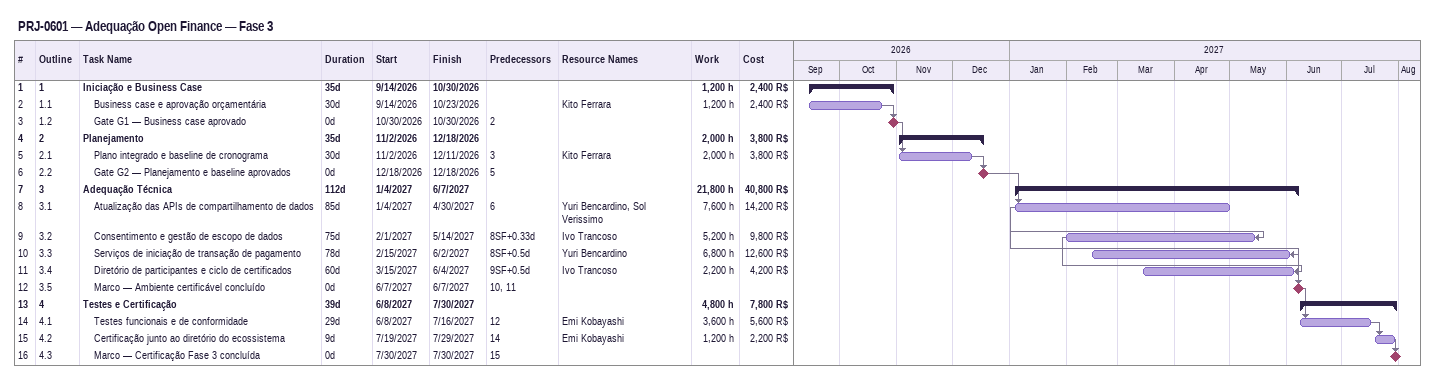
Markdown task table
PRJ-0601 — Adequação Open Finance — Fase 3

| ID | WBS | Task | Duration | Start | Finish | Predecessors | Resources | Work (h) | Cost (R$) |
|---|---|---|---|---|---|---|---|---|---|
| 1 | 1 | **Iniciação e Business Case** | 35d | 2026-09-14 | 2026-10-30 |  |  | 1200 | 2400 |
| 2 | 1.1 | Business case e aprovação orçamentária | 30d | 2026-09-14 | 2026-10-23 |  | Kito Ferrara | 1200 | 2400 |
| 3 | 1.2 | Gate G1 — Business case aprovado | 0d | 2026-10-30 | 2026-10-30 | 2 |  |  |  |
| 4 | 2 | **Planejamento** | 35d | 2026-11-02 | 2026-12-18 |  |  | 2000 | 3800 |
| 5 | 2.1 | Plano integrado e baseline de cronograma | 30d | 2026-11-02 | 2026-12-11 | 3 | Kito Ferrara | 2000 | 3800 |
| 6 | 2.2 | Gate G2 — Planejamento e baseline aprovados | 0d | 2026-12-18 | 2026-12-18 | 5 |  |  |  |
| 7 | 3 | **Adequação Técnica** | 112d | 2027-01-04 | 2027-06-07 |  |  | 21800 | 40800 |
| 8 | 3.1 | Atualização das APIs de compartilhamento de dados | 85d | 2027-01-04 | 2027-04-30 | 6 | Yuri Bencardino, Sol Verissimo | 7600 | 14200 |
| 9 | 3.2 | Consentimento e gestão de escopo de dados | 75d | 2027-02-01 | 2027-05-14 | 8SF+0.33d | Ivo Trancoso | 5200 | 9800 |
| 10 | 3.3 | Serviços de iniciação de transação de pagamento | 78d | 2027-02-15 | 2027-06-02 | 8SF+0.5d | Yuri Bencardino | 6800 | 12600 |
| 11 | 3.4 | Diretório de participantes e ciclo de certificados | 60d | 2027-03-15 | 2027-06-04 | 9SF+0.5d | Ivo Trancoso | 2200 | 4200 |
| 12 | 3.5 | Marco — Ambiente certificável concluído | 0d | 2027-06-07 | 2027-06-07 | 10, 11 |  |  |  |
| 13 | 4 | **Testes e Certificação** | 39d | 2027-06-08 | 2027-07-30 |  |  | 4800 | 7800 |
| 14 | 4.1 | Testes funcionais e de conformidade | 29d | 2027-06-08 | 2027-07-16 | 12 | Emi Kobayashi | 3600 | 5600 |
| 15 | 4.2 | Certificação junto ao diretório do ecossistema | 9d | 2027-07-19 | 2027-07-29 | 14 | Emi Kobayashi | 1200 | 2200 |
| 16 | 4.3 | Marco — Certificação Fase 3 concluída | 0d | 2027-07-30 | 2027-07-30 | 15 |  |  |  |
